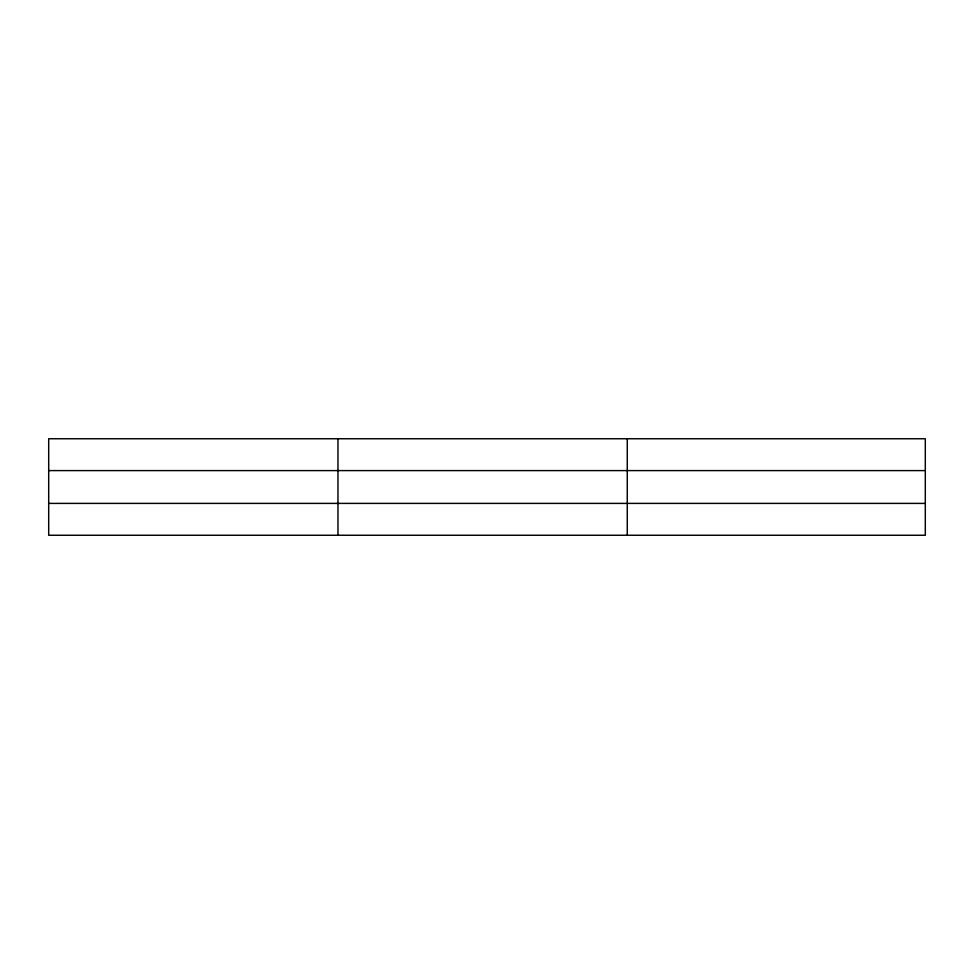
<?xml version="1.0" encoding="UTF-8"?>
<svg xmlns="http://www.w3.org/2000/svg" width="974" height="974" viewBox="0 0 974 974"><rect width="100%" height="100%" fill="white"/><g stroke="black" fill="none" stroke-linecap="round" stroke-linejoin="round"><path stroke-width="1.46" d="M337.978 438.75L337.978 535.25M627.256 438.75L627.256 535.25M925.3 470.6L925.3 438.75L48.7 438.75L48.7 535.25L925.3 535.25L925.3 470.6L48.7 470.6M48.7 503.4L925.3 503.4"/></g></svg>
